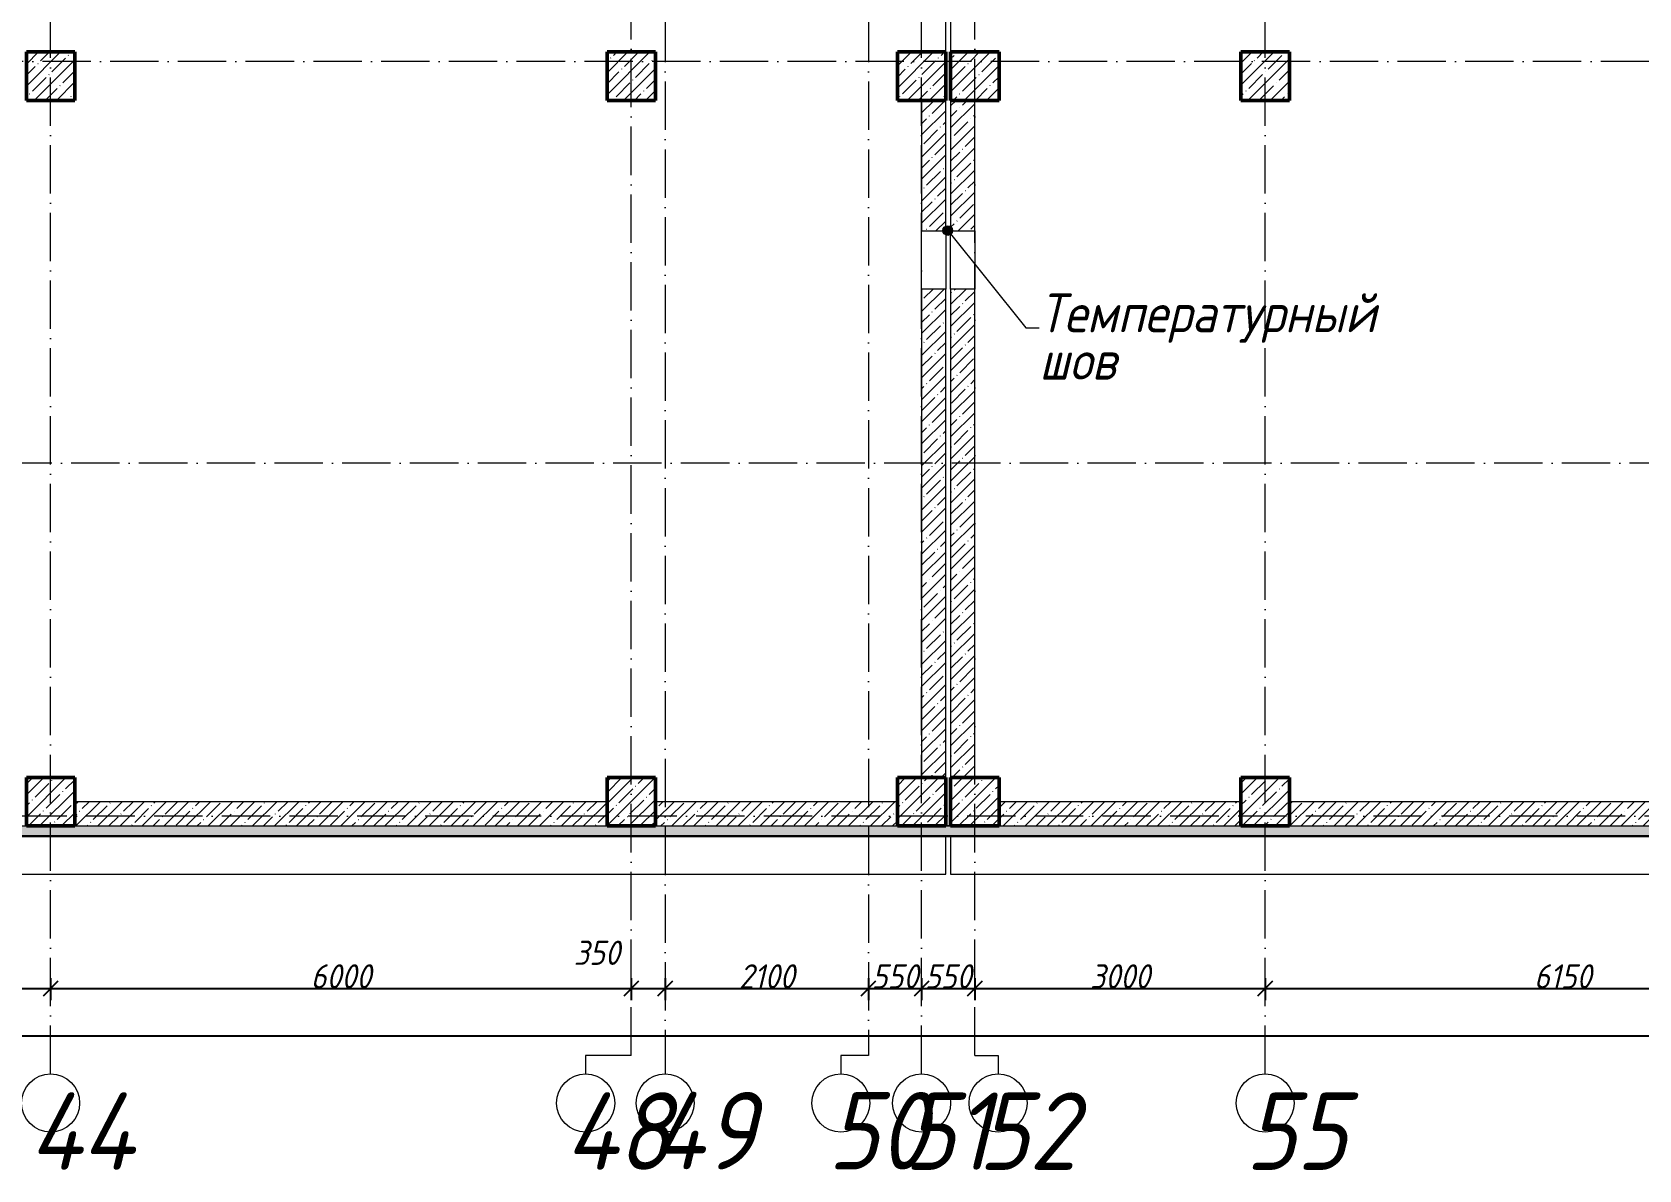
# Model space of a CAD drawing. Header units: millimetres. Extents: x -12989 to 629078, y -109036 to 555275.
# Drawn here: x 576048 to 592650, y 422654 to 434414 of the extents above; entities that cross this region are included whole.
import ezdxf

# ---------------------------------------------------------------- set-up
doc = ezdxf.new("R2010")
doc.units = ezdxf.units.MM
doc.linetypes.add('50_200_ШТРИХ_1Т_ш5_п1_п1_', pattern=[700, 500, -100, 0, -100])
for name, color, linetype, lineweight in [('A-____-____-DIMS', 7, 'Continuous', 9), ('A-FLOR-____-OTLN', 7, 'Continuous', 9), ('A-WALL-____-MCUT', 7, 'Continuous', 13), ('A-WALL-____-MCUT-1', 7, 'Continuous', 9), ('A-WALL-____-MCUT-3', 7, 'Continuous', 9), ('A-WALL-____-OTLN', 7, 'Continuous', 9), ('A-WALL-____-PATT-1', 7, 'Continuous', 9), ('A-WALL-FNSH-MCUT-1', 7, 'Continuous', 9), ('G-____-____-TEXT', 7, 'Continuous', 9), ('S-COLS-____-MCUT', 7, 'Continuous', 50), ('S-COLS-____-OTLN', 7, 'Continuous', 9), ('S-GRID-____-IDEN', 7, 'Continuous', 9), ('S-GRID-____-OTLN', 7, 'Continuous', 9), ('S-GRID-____-OTLN-1', 7, '50_200_ШТРИХ_1Т_ш5_п1_п1_', 9)]:
    doc.layers.add(name, color=color, linetype=linetype, lineweight=lineweight)
doc.styles.add('ISOCPEUR_I', font='isocpeui.ttf', dxfattribs={"width": 0.9, "height": 2.5})
doc.styles.add('ISOCPEUR_I_9', font='isocpeui.ttf', dxfattribs={"width": 0.9, "height": 250})
doc.dimstyles.new('ISO-2_5_0_9К_БОЛЬШОЙ_ОСИ', dxfattribs={"dimscale": 304.8, "dimtxt": 248.995294, "dimasz": 0.492126, "dimexe": 0.393701, "dimexo": 0, "dimgap": 0, "dimtad": 1, "dimdec": 0, "dimzin": 0, "dimdsep": 46, "dimtxsty": 'ISOCPEUR_I_9', "dimblk1": 'OBLIQUE', "dimblk2": 'OBLIQUE', "dimsah": 1, "dimcen": 0.09, "dimdle": 0.393701, "dimazin": 0, "dimtfac": 1, "dimtdec": 4, "dimtix": 1, "dimtmove": 0, "dimatfit": 3, "dimfxl": 1, "dimtvp": 1, "dimtolj": 1, "dimtzin": 0, "dimarcsym": 2})
doc.dimstyles.new('ISO-2_5_0_9К_БОЛЬШОЙ_ОСИ_1', dxfattribs={"dimscale": 304.8, "dimtxt": 248.995294, "dimasz": 0.492126, "dimexe": 0.393701, "dimexo": 0, "dimgap": 0, "dimtad": 1, "dimdec": 0, "dimzin": 0, "dimdsep": 46, "dimtxsty": 'ISOCPEUR_I_9', "dimblk1": 'OBLIQUE', "dimblk2": 'OBLIQUE', "dimsah": 1, "dimcen": 0.09, "dimdle": 0.393701, "dimazin": 0, "dimtfac": 1, "dimtdec": 4, "dimtix": 1, "dimtmove": 1, "dimatfit": 3, "dimfxl": 1, "dimtvp": 1, "dimtolj": 1, "dimtzin": 0, "dimarcsym": 2})
pattern_1 = [(45, (513638.8, 428127.92), (-114.04925, 114.04925), []), (45, (513752.85, 428127.92), (-114.04925, 114.04925), [201.612, -40.322, 3.353, -36.97])]

# ---------------------------------------------------------------- blocks, each defined once
blk = doc.blocks.new('BSC_Колонна _Прямоугольная - 500х500-V59-АР1_Кладочный план подвала в осях 1-64_А-ГГ')
at = {"layer": 'S-COLS-____-OTLN'}
h = blk.add_hatch(dxfattribs=at)
h.set_pattern_fill('FP_70', color=256, style=0, pattern_type=2)
h.set_pattern_definition([(45, (-71600, 1668.96), (-114.04925, 114.04925), []), (45, (-71485.95, 1668.96), (-114.04925, 114.04925), [201.613, -40.323, 3.353, -36.97])])
h.paths.add_polyline_path([(-250, -250), (250, -250), (250, 250), (-250, 250)], flags=0)
at = {"layer": 'S-COLS-____-MCUT'}
for p, q in [((250, 250), (-250, 250)), ((-250, 250), (-250, -250)), ((250, -250), (250, 250)), ((-250, -250), (250, -250))]:
    blk.add_line(p, q, dxfattribs=at)
blk = doc.blocks.new('BSC_Колонна _Прямоугольная - 500х500-V61-АР1_Кладочный план подвала в осях 1-64_А-ГГ')
at = {"layer": 'S-COLS-____-OTLN'}
h = blk.add_hatch(dxfattribs=at)
h.set_pattern_fill('FP_72', color=256, style=0, pattern_type=2)
h.set_pattern_definition([(45, (-68600, 1668.96), (-114.04925, 114.04925), []), (45, (-68485.95, 1668.96), (-114.04925, 114.04925), [201.613, -40.323, 3.353, -36.97])])
h.paths.add_polyline_path([(-250, -250), (250, -250), (250, 250), (-250, 250)], flags=0)
at = {"layer": 'S-COLS-____-MCUT'}
for p, q in [((250, 250), (-250, 250)), ((-250, 250), (-250, -250)), ((250, -250), (250, 250)), ((-250, -250), (250, -250))]:
    blk.add_line(p, q, dxfattribs=at)
blk = doc.blocks.new('BSC_Колонна _Прямоугольная - 500х500-V62-АР1_Кладочный план подвала в осях 1-64_А-ГГ')
at = {"layer": 'S-COLS-____-OTLN'}
h = blk.add_hatch(dxfattribs=at)
h.set_pattern_fill('FP_73', color=256, style=0, pattern_type=2)
h.set_pattern_definition([(45, (-68600, -5831.04), (-114.04925, 114.04925), []), (45, (-68485.95, -5831.04), (-114.04925, 114.04925), [201.613, -40.323, 3.353, -36.97])])
h.paths.add_polyline_path([(-250, -250), (250, -250), (250, 250), (-250, 250)], flags=0)
at = {"layer": 'S-COLS-____-MCUT'}
for p, q in [((250, 250), (-250, 250)), ((-250, 250), (-250, -250)), ((250, -250), (250, 250)), ((-250, -250), (250, -250))]:
    blk.add_line(p, q, dxfattribs=at)
blk = doc.blocks.new('BSC_Колонна _Прямоугольная - 500х500-V63-АР1_Кладочный план подвала в осях 1-64_А-ГГ')
at = {"layer": 'S-COLS-____-OTLN'}
h = blk.add_hatch(dxfattribs=at)
h.set_pattern_fill('FP_74', color=256, style=0, pattern_type=2)
h.set_pattern_definition([(45, (-75150, 1668.96), (-114.04925, 114.04925), []), (45, (-75035.95, 1668.96), (-114.04925, 114.04925), [201.613, -40.323, 3.353, -36.97])])
h.paths.add_polyline_path([(-250, -250), (250, -250), (250, 250), (-250, 250)], flags=0)
at = {"layer": 'S-COLS-____-MCUT'}
for p, q in [((250, 250), (-250, 250)), ((-250, 250), (-250, -250)), ((250, -250), (250, 250)), ((-250, -250), (250, -250))]:
    blk.add_line(p, q, dxfattribs=at)
blk = doc.blocks.new('BSC_Колонна _Прямоугольная - 500х500-V64-АР1_Кладочный план подвала в осях 1-64_А-ГГ')
at = {"layer": 'S-COLS-____-OTLN'}
h = blk.add_hatch(dxfattribs=at)
h.set_pattern_fill('FP_75', color=256, style=0, pattern_type=2)
h.set_pattern_definition([(45, (-75150, -5831.04), (-114.04925, 114.04925), []), (45, (-75035.95, -5831.04), (-114.04925, 114.04925), [201.613, -40.323, 3.353, -36.97])])
h.paths.add_polyline_path([(-250, -250), (250, -250), (250, 250), (-250, 250)], flags=0)
at = {"layer": 'S-COLS-____-MCUT'}
for p, q in [((250, 250), (-250, 250)), ((-250, 250), (-250, -250)), ((250, -250), (250, 250)), ((-250, -250), (250, -250))]:
    blk.add_line(p, q, dxfattribs=at)
blk = doc.blocks.new('BSC_Колонна _Прямоугольная - 500х500-V99-АР1_Кладочный план подвала в осях 1-64_А-ГГ')
at = {"layer": 'S-COLS-____-OTLN'}
h = blk.add_hatch(dxfattribs=at)
h.set_pattern_fill('FP_111', color=256, style=0, pattern_type=2)
h.set_pattern_definition([(45, (-62600, 1668.96), (-114.04925, 114.04925), []), (45, (-62485.95, 1668.96), (-114.04925, 114.04925), [201.613, -40.323, 3.353, -36.97])])
h.paths.add_polyline_path([(-250, -250), (250, -250), (250, 250), (-250, 250)], flags=0)
at = {"layer": 'S-COLS-____-MCUT'}
for p, q in [((250, 250), (-250, 250)), ((-250, 250), (-250, -250)), ((250, -250), (250, 250)), ((-250, -250), (250, -250))]:
    blk.add_line(p, q, dxfattribs=at)
blk = doc.blocks.new('BSC_Колонна _Прямоугольная - 500х500-V100-АР1_Кладочный план подвала в осях 1-64_А-ГГ')
at = {"layer": 'S-COLS-____-OTLN'}
h = blk.add_hatch(dxfattribs=at)
h.set_pattern_fill('FP_112', color=256, style=0, pattern_type=2)
h.set_pattern_definition([(45, (-62600, -5831.04), (-114.04925, 114.04925), []), (45, (-62485.95, -5831.04), (-114.04925, 114.04925), [201.613, -40.323, 3.353, -36.97])])
h.paths.add_polyline_path([(-250, -250), (250, -250), (250, 250), (-250, 250)], flags=0)
at = {"layer": 'S-COLS-____-MCUT'}
for p, q in [((250, 250), (-250, 250)), ((-250, 250), (-250, -250)), ((250, -250), (250, 250)), ((-250, -250), (250, -250))]:
    blk.add_line(p, q, dxfattribs=at)
blk = doc.blocks.new('BSC_Колонна _Прямоугольная - 500х500-V121-АР1_Кладочный план подвала в осях 1-64_А-ГГ')
at = {"layer": 'S-COLS-____-OTLN'}
h = blk.add_hatch(dxfattribs=at)
h.set_pattern_fill('FP_136', color=256, style=0, pattern_type=2)
h.set_pattern_definition([(45, (-72150, 1668.96), (-114.04925, 114.04925), []), (45, (-72035.95, 1668.96), (-114.04925, 114.04925), [201.613, -40.323, 3.353, -36.97])])
h.paths.add_polyline_path([(-250, -250), (250, -250), (250, 250), (-250, 250)], flags=0)
at = {"layer": 'S-COLS-____-MCUT'}
for p, q in [((250, 250), (-250, 250)), ((-250, 250), (-250, -250)), ((250, -250), (250, 250)), ((-250, -250), (250, -250))]:
    blk.add_line(p, q, dxfattribs=at)
blk = doc.blocks.new('BSC_Колонна _Прямоугольная - 500х500-V122-АР1_Кладочный план подвала в осях 1-64_А-ГГ')
at = {"layer": 'S-COLS-____-OTLN'}
h = blk.add_hatch(dxfattribs=at)
h.set_pattern_fill('FP_137', color=256, style=0, pattern_type=2)
h.set_pattern_definition([(45, (-71600, -5831.04), (-114.04925, 114.04925), []), (45, (-71485.95, -5831.04), (-114.04925, 114.04925), [201.613, -40.323, 3.353, -36.97])])
h.paths.add_polyline_path([(-250, -250), (250, -250), (250, 250), (-250, 250)], flags=0)
at = {"layer": 'S-COLS-____-MCUT'}
for p, q in [((250, 250), (-250, 250)), ((-250, 250), (-250, -250)), ((250, -250), (250, 250)), ((-250, -250), (250, -250))]:
    blk.add_line(p, q, dxfattribs=at)
blk = doc.blocks.new('BSC_Колонна _Прямоугольная - 500х500-V140-АР1_Кладочный план подвала в осях 1-64_А-ГГ')
at = {"layer": 'S-COLS-____-OTLN'}
h = blk.add_hatch(dxfattribs=at)
h.set_pattern_fill('FP_156', color=256, style=0, pattern_type=2)
h.set_pattern_definition([(45, (-72150, -5831.04), (-114.04925, 114.04925), []), (45, (-72035.95, -5831.04), (-114.04925, 114.04925), [201.613, -40.323, 3.353, -36.97])])
h.paths.add_polyline_path([(-250, -250), (250, -250), (250, 250), (-250, 250)], flags=0)
at = {"layer": 'S-COLS-____-MCUT'}
for p, q in [((250, 250), (-250, 250)), ((-250, 250), (-250, -250)), ((250, -250), (250, 250)), ((-250, -250), (250, -250))]:
    blk.add_line(p, q, dxfattribs=at)
blk = doc.blocks.new('Ось сетки - Круг_Ø6_00__ISO-2_5_0_9K_-25732049-АР1_Кладочный план подвала в осях 1-64_А-ГГ')
at = {"layer": 'S-GRID-____-IDEN'}
blk.add_circle((0, 0), 3, dxfattribs=at)
blk = doc.blocks.new('_Oblique')
at = {"color": 0, "linetype": 'ByBlock', "lineweight": -2}
blk.add_line((-0.5, -0.5), (0.5, 0.5), dxfattribs=at)
blk = doc.blocks.new('*D6478')
at = {"layer": 'A-____-____-DIMS', "color": 0, "lineweight": -2, "transparency": 16777216}
for p, q in [((573239, 424635), (573239, 424409)), ((576239, 424635), (576239, 424409)), ((573119, 424529), (576359, 424529))]:
    blk.add_line(p, q, dxfattribs=at)
at = {"layer": 'Defpoints', "color": 0, "transparency": 16777216}
for p in [(573239, 424635), (576239, 424635), (576239, 424529)]:
    blk.add_point(p, dxfattribs=at)
at = {"layer": 'A-____-____-DIMS', "color": 0, "lineweight": -2, "transparency": 16777216, "xscale": 150, "yscale": 150, "zscale": 150, "rotation": 180}
blk.add_blockref('_Oblique', (573239, 424529), dxfattribs=at)
at = {"layer": 'A-____-____-DIMS', "color": 0, "lineweight": -2, "transparency": 16777216, "xscale": 150, "yscale": 150, "zscale": 150}
blk.add_blockref('_Oblique', (576239, 424529), dxfattribs=at)
at = {"layer": 'A-____-____-DIMS', "color": 0, "transparency": 16777216, "insert": (574739, 424654), "char_height": 250, "width": 758.48, "attachment_point": 5, "style": 'ISOCPEUR_I_9'}
blk.add_mtext('\\A1;3000', dxfattribs=at)
blk = doc.blocks.new('*D6479')
at = {"layer": 'A-____-____-DIMS', "color": 0, "lineweight": -2, "transparency": 16777216}
for p, q in [((576239, 424635), (576239, 424409)), ((582239, 424635), (582239, 424409)), ((576119, 424529), (582359, 424529))]:
    blk.add_line(p, q, dxfattribs=at)
at = {"layer": 'Defpoints', "color": 0, "transparency": 16777216}
for p in [(576239, 424635), (582239, 424635), (582239, 424529)]:
    blk.add_point(p, dxfattribs=at)
at = {"layer": 'A-____-____-DIMS', "color": 0, "lineweight": -2, "transparency": 16777216, "xscale": 150, "yscale": 150, "zscale": 150, "rotation": 180}
blk.add_blockref('_Oblique', (576239, 424529), dxfattribs=at)
at = {"layer": 'A-____-____-DIMS', "color": 0, "lineweight": -2, "transparency": 16777216, "xscale": 150, "yscale": 150, "zscale": 150}
blk.add_blockref('_Oblique', (582239, 424529), dxfattribs=at)
at = {"layer": 'A-____-____-DIMS', "color": 0, "transparency": 16777216, "insert": (579239, 424654), "char_height": 250, "width": 758.48, "attachment_point": 5, "style": 'ISOCPEUR_I_9'}
blk.add_mtext('\\A1;6000', dxfattribs=at)
blk = doc.blocks.new('*D6480')
at = {"layer": 'A-____-____-DIMS', "color": 0, "lineweight": -2, "transparency": 16777216}
for p, q in [((582239, 424635), (582239, 424409)), ((582589, 424635), (582589, 424409)), ((582119, 424529), (582709, 424529))]:
    blk.add_line(p, q, dxfattribs=at)
at = {"layer": 'Defpoints', "color": 0, "transparency": 16777216}
for p in [(582239, 424635), (582589, 424635), (582589, 424529)]:
    blk.add_point(p, dxfattribs=at)
at = {"layer": 'A-____-____-DIMS', "color": 0, "lineweight": -2, "transparency": 16777216, "xscale": 150, "yscale": 150, "zscale": 150, "rotation": 180}
blk.add_blockref('_Oblique', (582239, 424529), dxfattribs=at)
at = {"layer": 'A-____-____-DIMS', "color": 0, "lineweight": -2, "transparency": 16777216, "xscale": 150, "yscale": 150, "zscale": 150}
blk.add_blockref('_Oblique', (582589, 424529), dxfattribs=at)
at = {"layer": 'A-____-____-DIMS', "color": 0, "transparency": 16777216, "insert": (581645, 425023), "char_height": 250, "width": 568.86, "attachment_point": 1, "line_spacing_factor": 1.149209, "style": 'ISOCPEUR_I_9'}
blk.add_mtext('\\A1;350', dxfattribs=at)
blk = doc.blocks.new('*D6481')
at = {"layer": 'A-____-____-DIMS', "color": 0, "lineweight": -2, "transparency": 16777216}
for p, q in [((582589, 424635), (582589, 424409)), ((584689, 424635), (584689, 424409)), ((582469, 424529), (584809, 424529))]:
    blk.add_line(p, q, dxfattribs=at)
at = {"layer": 'Defpoints', "color": 0, "transparency": 16777216}
for p in [(582589, 424635), (584689, 424635), (584689, 424529)]:
    blk.add_point(p, dxfattribs=at)
at = {"layer": 'A-____-____-DIMS', "color": 0, "lineweight": -2, "transparency": 16777216, "xscale": 150, "yscale": 150, "zscale": 150, "rotation": 180}
blk.add_blockref('_Oblique', (582589, 424529), dxfattribs=at)
at = {"layer": 'A-____-____-DIMS', "color": 0, "lineweight": -2, "transparency": 16777216, "xscale": 150, "yscale": 150, "zscale": 150}
blk.add_blockref('_Oblique', (584689, 424529), dxfattribs=at)
at = {"layer": 'A-____-____-DIMS', "color": 0, "transparency": 16777216, "insert": (583639, 424654), "char_height": 250, "width": 701.02, "attachment_point": 5, "style": 'ISOCPEUR_I_9'}
blk.add_mtext('\\A1;2100', dxfattribs=at)
blk = doc.blocks.new('*D6482')
at = {"layer": 'A-____-____-DIMS', "color": 0, "lineweight": -2, "transparency": 16777216}
for p, q in [((584689, 424635), (584689, 424409)), ((585239, 424635), (585239, 424409)), ((584569, 424529), (585359, 424529))]:
    blk.add_line(p, q, dxfattribs=at)
at = {"layer": 'Defpoints', "color": 0, "transparency": 16777216}
for p in [(584689, 424635), (585239, 424635), (585239, 424529)]:
    blk.add_point(p, dxfattribs=at)
at = {"layer": 'A-____-____-DIMS', "color": 0, "lineweight": -2, "transparency": 16777216, "xscale": 150, "yscale": 150, "zscale": 150, "rotation": 180}
blk.add_blockref('_Oblique', (584689, 424529), dxfattribs=at)
at = {"layer": 'A-____-____-DIMS', "color": 0, "lineweight": -2, "transparency": 16777216, "xscale": 150, "yscale": 150, "zscale": 150}
blk.add_blockref('_Oblique', (585239, 424529), dxfattribs=at)
at = {"layer": 'A-____-____-DIMS', "color": 0, "transparency": 16777216, "insert": (584964, 424654), "char_height": 250, "width": 568.86, "attachment_point": 5, "style": 'ISOCPEUR_I_9'}
blk.add_mtext('\\A1;550', dxfattribs=at)
blk = doc.blocks.new('*D6483')
at = {"layer": 'A-____-____-DIMS', "color": 0, "lineweight": -2, "transparency": 16777216}
for p, q in [((585239, 424635), (585239, 424409)), ((585789, 424635), (585789, 424409)), ((585119, 424529), (585909, 424529))]:
    blk.add_line(p, q, dxfattribs=at)
at = {"layer": 'Defpoints', "color": 0, "transparency": 16777216}
for p in [(585239, 424635), (585789, 424635), (585789, 424529)]:
    blk.add_point(p, dxfattribs=at)
at = {"layer": 'A-____-____-DIMS', "color": 0, "lineweight": -2, "transparency": 16777216, "xscale": 150, "yscale": 150, "zscale": 150, "rotation": 180}
blk.add_blockref('_Oblique', (585239, 424529), dxfattribs=at)
at = {"layer": 'A-____-____-DIMS', "color": 0, "lineweight": -2, "transparency": 16777216, "xscale": 150, "yscale": 150, "zscale": 150}
blk.add_blockref('_Oblique', (585789, 424529), dxfattribs=at)
at = {"layer": 'A-____-____-DIMS', "color": 0, "transparency": 16777216, "insert": (585514, 424654), "char_height": 250, "width": 568.86, "attachment_point": 5, "style": 'ISOCPEUR_I_9'}
blk.add_mtext('\\A1;550', dxfattribs=at)
blk = doc.blocks.new('*D6484')
at = {"layer": 'A-____-____-DIMS', "color": 0, "lineweight": -2, "transparency": 16777216}
for p, q in [((585789, 424635), (585789, 424409)), ((588789, 424635), (588789, 424409)), ((585669, 424529), (588909, 424529))]:
    blk.add_line(p, q, dxfattribs=at)
at = {"layer": 'Defpoints', "color": 0, "transparency": 16777216}
for p in [(585789, 424635), (588789, 424635), (588789, 424529)]:
    blk.add_point(p, dxfattribs=at)
at = {"layer": 'A-____-____-DIMS', "color": 0, "lineweight": -2, "transparency": 16777216, "xscale": 150, "yscale": 150, "zscale": 150, "rotation": 180}
blk.add_blockref('_Oblique', (585789, 424529), dxfattribs=at)
at = {"layer": 'A-____-____-DIMS', "color": 0, "lineweight": -2, "transparency": 16777216, "xscale": 150, "yscale": 150, "zscale": 150}
blk.add_blockref('_Oblique', (588789, 424529), dxfattribs=at)
at = {"layer": 'A-____-____-DIMS', "color": 0, "transparency": 16777216, "insert": (587289, 424654), "char_height": 250, "width": 758.48, "attachment_point": 5, "style": 'ISOCPEUR_I_9'}
blk.add_mtext('\\A1;3000', dxfattribs=at)
blk = doc.blocks.new('*D6485')
at = {"layer": 'A-____-____-DIMS', "color": 0, "lineweight": -2, "transparency": 16777216}
for p, q in [((588789, 424635), (588789, 424409)), ((594939, 424635), (594939, 424409)), ((588669, 424529), (595059, 424529))]:
    blk.add_line(p, q, dxfattribs=at)
at = {"layer": 'Defpoints', "color": 0, "transparency": 16777216}
for p in [(588789, 424635), (594939, 424635), (594939, 424529)]:
    blk.add_point(p, dxfattribs=at)
at = {"layer": 'A-____-____-DIMS', "color": 0, "lineweight": -2, "transparency": 16777216, "xscale": 150, "yscale": 150, "zscale": 150, "rotation": 180}
blk.add_blockref('_Oblique', (588789, 424529), dxfattribs=at)
at = {"layer": 'A-____-____-DIMS', "color": 0, "lineweight": -2, "transparency": 16777216, "xscale": 150, "yscale": 150, "zscale": 150}
blk.add_blockref('_Oblique', (594939, 424529), dxfattribs=at)
at = {"layer": 'A-____-____-DIMS', "color": 0, "transparency": 16777216, "insert": (591864, 424654), "char_height": 250, "width": 701.02, "attachment_point": 5, "style": 'ISOCPEUR_I_9'}
blk.add_mtext('\\A1;6150', dxfattribs=at)
blk = doc.blocks.new('*D6491')
at = {"layer": 'A-____-____-DIMS', "color": 0, "lineweight": -2, "transparency": 16777216}
for p, q in [((511169, 424041), (614909, 424041)), ((511289, 424147), (511289, 423921)), ((614789, 424147), (614789, 423921))]:
    blk.add_line(p, q, dxfattribs=at)
at = {"layer": 'Defpoints', "color": 0, "transparency": 16777216}
for p in [(511289, 424147), (614789, 424147), (614789, 424041)]:
    blk.add_point(p, dxfattribs=at)
at = {"layer": 'A-____-____-DIMS', "color": 0, "lineweight": -2, "transparency": 16777216, "xscale": 150, "yscale": 150, "zscale": 150, "rotation": 180}
blk.add_blockref('_Oblique', (511289, 424041), dxfattribs=at)
at = {"layer": 'A-____-____-DIMS', "color": 0, "lineweight": -2, "transparency": 16777216, "xscale": 150, "yscale": 150, "zscale": 150}
blk.add_blockref('_Oblique', (614789, 424041), dxfattribs=at)
at = {"layer": 'A-____-____-DIMS', "color": 0, "transparency": 16777216, "insert": (563039, 424166), "char_height": 250, "width": 1080.26, "attachment_point": 5, "style": 'ISOCPEUR_I_9'}
blk.add_mtext('\\A1;103500', dxfattribs=at)

msp = doc.modelspace()

# ---------------------------------------------------------------- hatches: boundary and pattern name
at = {"layer": 'A-WALL-____-PATT-1'}
h = msp.add_hatch(dxfattribs=at)
h.set_pattern_fill('FP_1', color=256, style=0, pattern_type=2)
h.set_pattern_definition(pattern_1)
h.paths.add_polyline_path([(585488.8036, 426708.9591), (585488.8036, 431758.9591), (585238.8036, 431758.9591), (585238.8036, 426708.9591)], flags=0)
h.paths.add_polyline_path([(585238.8036, 432358.9591), (585488.8036, 432358.9591), (585488.8036, 433708.9591), (585238.8036, 433708.9591)], flags=0)
h = msp.add_hatch(dxfattribs=at)
h.set_pattern_fill('FP_1', color=256, style=0, pattern_type=2)
h.set_pattern_definition(pattern_1)
h.paths.add_polyline_path([(585538.8036, 426708.9591), (585788.8036, 426708.9591), (585788.8036, 431758.9591), (585538.8036, 431758.9591)], flags=0)
h.paths.add_polyline_path([(585788.8036, 432358.9591), (585788.8036, 433708.9591), (585538.8036, 433708.9591), (585538.8036, 432358.9591)], flags=0)
h = msp.add_hatch(dxfattribs=at)
h.set_pattern_fill('FP_1', color=256, style=0, pattern_type=2)
h.set_pattern_definition(pattern_1)
h.paths.add_polyline_path([(581988.8036, 426208.9591), (581988.8036, 426458.9591), (576488.8036, 426458.9591), (576488.8036, 426208.9591), (577253.5519, 426208.9591)], flags=0)
h = msp.add_hatch(dxfattribs=at)
h.set_pattern_fill('FP_1', color=256, style=0, pattern_type=2)
h.set_pattern_definition(pattern_1)
h.paths.add_polyline_path([(584988.8036, 426208.9591), (584988.8036, 426458.9591), (582488.8036, 426458.9591), (582488.8036, 426208.9591), (584323.5648, 426208.9591)], flags=0)
h = msp.add_hatch(dxfattribs=at)
h.set_pattern_fill('FP_1', color=256, style=0, pattern_type=2)
h.set_pattern_definition(pattern_1)
h.paths.add_polyline_path([(588538.8036, 426208.9591), (588538.8036, 426458.9591), (586038.8036, 426458.9591), (586038.8036, 426208.9591)], flags=0)
h = msp.add_hatch(dxfattribs=at)
h.set_pattern_fill('FP_1', color=256, style=0, pattern_type=2)
h.set_pattern_definition(pattern_1)
h.paths.add_polyline_path([(594538.8036, 426208.9591), (594538.8036, 426458.9591), (589038.8036, 426458.9591), (589038.8036, 426208.9591), (591393.5777, 426208.9591)], flags=0)
h = msp.add_hatch(dxfattribs=at)
h.set_pattern_fill('FP_91', color=256, style=0, pattern_type=2)
h.set_pattern_definition([(0, (513638.804, 428127.92), (120.968, 69.841), [80.645, -161.29]), (120, (513638.804, 428127.92), (-120.96808, 69.84086), [80.645, -161.29]), (60, (513638.804, 428127.92), (-8e-05, 139.68186), [0, -161.29, 80.645, 0])])
h.paths.add_polyline_path([(614990.8036, 426106.9591), (614990.8036, 426206.9591), (511186.8036, 426206.9591), (511186.8036, 426106.9591), (612603.6164, 426106.9591)], flags=0)
at = {"layer": 'G-____-____-TEXT'}
h = msp.add_hatch(color=256, dxfattribs=at)
edge = h.paths.add_edge_path(flags=0)
edge.add_arc((585508.798, 432363.3234), 50, 0, 360)

# ---------------------------------------------------------------- linework, layer by layer
at = {"layer": 'A-FLOR-____-OTLN'}
for p, q in [((585488.8036, 434208.9591), (585488.8036, 437108.9591)), ((585538.8036, 437108.9591), (585538.8036, 434208.9591)), ((585488.8036, 425708.9591), (585488.8036, 426098.9591)), ((585538.8036, 426098.9591), (585538.8036, 425708.9591)), ((551988.8036, 425708.9591), (585488.8036, 425708.9591)), ((585538.8036, 425708.9591), (615388.8036, 425708.9591))]:
    msp.add_line(p, q, dxfattribs=at)
at = {"layer": 'A-WALL-____-MCUT'}
for p, q in [((511078.8036, 426098.9591), (614998.8036, 426098.9591)), ((614990.8036, 426106.9591), (511086.8036, 426106.9591))]:
    msp.add_line(p, q, dxfattribs=at)
at = {"layer": 'A-WALL-____-MCUT-1'}
for p, q in [((585238.8036, 433708.9591), (585238.8036, 432358.9591)), ((585488.8036, 432358.9591), (585488.8036, 433708.9591)), ((585538.8036, 433708.9591), (585538.8036, 432358.9591)), ((585788.8036, 432358.9591), (585788.8036, 433708.9591)), ((585238.8036, 432358.9591), (585488.8036, 432358.9591)), ((585538.8036, 432358.9591), (585788.8036, 432358.9591)), ((585238.8036, 431758.9591), (585238.8036, 426708.9591)), ((585488.8036, 431758.9591), (585238.8036, 431758.9591)), ((585488.8036, 426708.9591), (585488.8036, 431758.9591)), ((585538.8036, 431758.9591), (585538.8036, 426708.9591)), ((585788.8036, 431758.9591), (585538.8036, 431758.9591)), ((585788.8036, 426708.9591), (585788.8036, 431758.9591)), ((581988.8036, 426458.9591), (576488.8036, 426458.9591)), ((584988.8036, 426458.9591), (582488.8036, 426458.9591)), ((588538.8036, 426458.9591), (586038.8036, 426458.9591)), ((594538.8036, 426458.9591), (589038.8036, 426458.9591)), ((576488.8036, 426208.9591), (581988.8036, 426208.9591)), ((582488.8036, 426208.9591), (584988.8036, 426208.9591)), ((586038.8036, 426208.9591), (588538.8036, 426208.9591)), ((589038.8036, 426208.9591), (594538.8036, 426208.9591))]:
    msp.add_line(p, q, dxfattribs=at)
at = {"layer": 'A-WALL-____-MCUT-3'}
msp.add_line((614890.8036, 426206.9591), (511186.8036, 426206.9591), dxfattribs=at)
at = {"layer": 'A-WALL-____-OTLN'}
for p, q in [((585238.8036, 431758.9591), (585238.8036, 432358.9591)), ((585488.8036, 432358.9591), (585488.8036, 431758.9591)), ((585538.8036, 431758.9591), (585538.8036, 432358.9591)), ((585788.8036, 432358.9591), (585788.8036, 431758.9591))]:
    msp.add_line(p, q, dxfattribs=at)
at = {"layer": 'A-WALL-FNSH-MCUT-1'}
msp.add_line((585538.8036, 426208.9591), (585488.8036, 426208.9591), dxfattribs=at)
at = {"layer": 'G-____-____-TEXT'}
for p, q in [((585508.798, 432363.3234), (586316.8515, 431355.94)), ((586316.8515, 431355.94), (586455.1409, 431355.94))]:
    msp.add_line(p, q, dxfattribs=at)
msp.add_circle((585508.798, 432363.3234), 50, dxfattribs=at)
at = {"layer": 'S-GRID-____-OTLN'}
for p, q in [((581767.2273, 423835.7043), (581767.2273, 423645.3108)), ((582238.8036, 423835.7043), (581767.2273, 423835.7043)), ((584404.5487, 423835.7043), (584404.5487, 423645.3108)), ((584688.8036, 423835.7043), (584404.5487, 423835.7043)), ((585788.8036, 423835.7043), (586028.5977, 423835.7043)), ((586028.5977, 423835.7043), (586028.5977, 423645.3108))]:
    msp.add_line(p, q, dxfattribs=at)
at = {"layer": 'S-GRID-____-OTLN-1'}
for p, q in [((582588.8036, 478008.8768), (582588.8036, 423645.3108)), ((584688.8036, 478008.8768), (584688.8036, 423835.7043)), ((576238.8036, 423645.3108), (576238.8036, 438278.4565)), ((582238.8036, 423835.7043), (582238.8036, 438278.4565)), ((585238.8036, 423645.3108), (585238.8036, 438278.4565)), ((585788.8036, 423835.7043), (585788.8036, 438278.4565)), ((588788.8036, 423645.3108), (588788.8036, 438278.4565)), ((603957.5909, 434108.9591), (508970.0334, 434108.9591)), ((617557.3972, 429958.9591), (508970.0334, 429958.9591)), ((617713.2102, 426308.9591), (508970.0334, 426308.9591))]:
    msp.add_line(p, q, dxfattribs=at)

# ---------------------------------------------------------------- block references
at = {"layer": 'S-COLS-____-OTLN'}
for name, p in [('BSC_Колонна _Прямоугольная - 500х500-V100-АР1_Кладочный план подвала в осях 1-64_А-ГГ', (576238.8036, 433958.9591)), ('BSC_Колонна _Прямоугольная - 500х500-V62-АР1_Кладочный план подвала в осях 1-64_А-ГГ', (582238.8036, 433958.9591)), ('BSC_Колонна _Прямоугольная - 500х500-V122-АР1_Кладочный план подвала в осях 1-64_А-ГГ', (585238.8036, 433958.9591)), ('BSC_Колонна _Прямоугольная - 500х500-V140-АР1_Кладочный план подвала в осях 1-64_А-ГГ', (585788.8036, 433958.9591)), ('BSC_Колонна _Прямоугольная - 500х500-V64-АР1_Кладочный план подвала в осях 1-64_А-ГГ', (588788.8036, 433958.9591)), ('BSC_Колонна _Прямоугольная - 500х500-V99-АР1_Кладочный план подвала в осях 1-64_А-ГГ', (576238.8036, 426458.9591)), ('BSC_Колонна _Прямоугольная - 500х500-V61-АР1_Кладочный план подвала в осях 1-64_А-ГГ', (582238.8036, 426458.9591)), ('BSC_Колонна _Прямоугольная - 500х500-V59-АР1_Кладочный план подвала в осях 1-64_А-ГГ', (585238.8036, 426458.9591)), ('BSC_Колонна _Прямоугольная - 500х500-V121-АР1_Кладочный план подвала в осях 1-64_А-ГГ', (585788.8036, 426458.9591)), ('BSC_Колонна _Прямоугольная - 500х500-V63-АР1_Кладочный план подвала в осях 1-64_А-ГГ', (588788.8036, 426458.9591))]:
    msp.add_blockref(name, p, dxfattribs=at)
at = {"layer": 'S-GRID-____-IDEN', "xscale": 99.99999999999993, "yscale": 99.99999999999993, "zscale": 99.99999999999993}
for p in [(576238.8036, 423345.3108), (581767.2273, 423345.3108), (585238.8036, 423345.3108), (586028.5977, 423345.3108), (588788.8036, 423345.3108)]:
    msp.add_blockref('Ось сетки - Круг_Ø6_00__ISO-2_5_0_9K_-25732049-АР1_Кладочный план подвала в осях 1-64_А-ГГ', p, dxfattribs=at)
at = {"layer": 'S-GRID-____-IDEN', "xscale": 99.99999999999993, "yscale": 99.99999999999993, "zscale": 99.99999999999993, "rotation": 180}
for p in [(582588.8036, 423345.3108), (584404.5487, 423345.3108)]:
    msp.add_blockref('Ось сетки - Круг_Ø6_00__ISO-2_5_0_9K_-25732049-АР1_Кладочный план подвала в осях 1-64_А-ГГ', p, dxfattribs=at)

# ---------------------------------------------------------------- texts
at = {"layer": 'G-____-____-TEXT', "char_height": 400, "attachment_point": 1, "style": 'ISOCPEUR_I'}
for s, insert, width in [('Температурный', (586455.1409, 431711.7941), 2763.416813), ('шов', (586455.1409, 431222.315), 656.582063)]:
    msp.add_mtext(s, dxfattribs=dict(at, insert=insert, width=width))
at = {"layer": 'S-GRID-____-IDEN', "char_height": 800, "attachment_point": 1, "style": 'ISOCPEUR_I'}
for s, insert, width in [('44', (576015.8752, 423454.0855), 447.341625), ('48', (581553.2989, 423454.0855), 425.696062), ('49', (582445.4319, 423459.2445), 425.696062), ('50', (584270.177, 423459.2445), 404.0505), ('51', (585057.7252, 423454.0855), 346.329), ('52', (585823.6694, 423454.0855), 404.0505), ('55', (588583.8752, 423454.0855), 404.0505)]:
    msp.add_mtext(s, dxfattribs=dict(at, insert=insert, width=width))

# ---------------------------------------------------------------- dimensions: what is measured, and where the dimension line sits
at = {"layer": 'A-____-____-DIMS'}
dim = msp.add_linear_dim(base=(582588.8036, 424529.3942), p1=(582238.8036, 424635.4602), p2=(582588.8036, 424635.4602), dimstyle='ISO-2_5_0_9К_БОЛЬШОЙ_ОСИ_1', override={"dimtxt": 400, "dimpost": '<>', "dimfxl": 350}, dxfattribs=at)
dim.commit()
dim.dimension.update_dxf_attribs({"geometry": '*D6480', "text_midpoint": (581929.178, 424689.3415), "dimtype": 160})
for base, p1, p2, override, picture, middle in [((576238.8036, 424529.3942), (573238.8036, 424635.4602), (576238.8036, 424635.4602), {"dimtxt": 400, "dimpost": '<>', "dimfxl": 3000}, '*D6478', (574738.8036, 424654.3942)), ((582238.8036, 424529.3942), (576238.8036, 424635.4602), (582238.8036, 424635.4602), {"dimtxt": 400, "dimpost": '<>', "dimfxl": 6000}, '*D6479', (579238.8036, 424654.3942)), ((584688.8036, 424529.3942), (582588.8036, 424635.4602), (584688.8036, 424635.4602), {"dimtxt": 400, "dimpost": '<>', "dimfxl": 2100}, '*D6481', (583638.8036, 424654.3942)), ((585238.8036, 424529.3942), (584688.8036, 424635.4602), (585238.8036, 424635.4602), {"dimtxt": 400, "dimpost": '<>', "dimfxl": 550}, '*D6482', (584963.8036, 424654.3942)), ((585788.8036, 424529.3942), (585238.8036, 424635.4602), (585788.8036, 424635.4602), {"dimtxt": 400, "dimpost": '<>', "dimfxl": 550}, '*D6483', (585513.8036, 424654.3942)), ((588788.8036, 424529.3942), (585788.8036, 424635.4602), (588788.8036, 424635.4602), {"dimtxt": 400, "dimpost": '<>', "dimfxl": 3000}, '*D6484', (587288.8036, 424654.3942)), ((594938.8036, 424529.3942), (588788.8036, 424635.4602), (594938.8036, 424635.4602), {"dimtxt": 400, "dimpost": '<>', "dimfxl": 6150}, '*D6485', (591863.8036, 424654.3942)), ((614788.8036, 424041.1871), (511288.8036, 424147.2531), (614788.8036, 424147.2531), {"dimtxt": 400, "dimpost": '<>', "dimfxl": 103500}, '*D6491', (563038.8036, 424166.1871))]:
    dim = msp.add_linear_dim(base=base, p1=p1, p2=p2, dimstyle='ISO-2_5_0_9К_БОЛЬШОЙ_ОСИ', override=override, dxfattribs=at)
    dim.commit()
    dim.dimension.update_dxf_attribs({"geometry": picture, "text_midpoint": middle})

doc.saveas('drawing.dxf')
